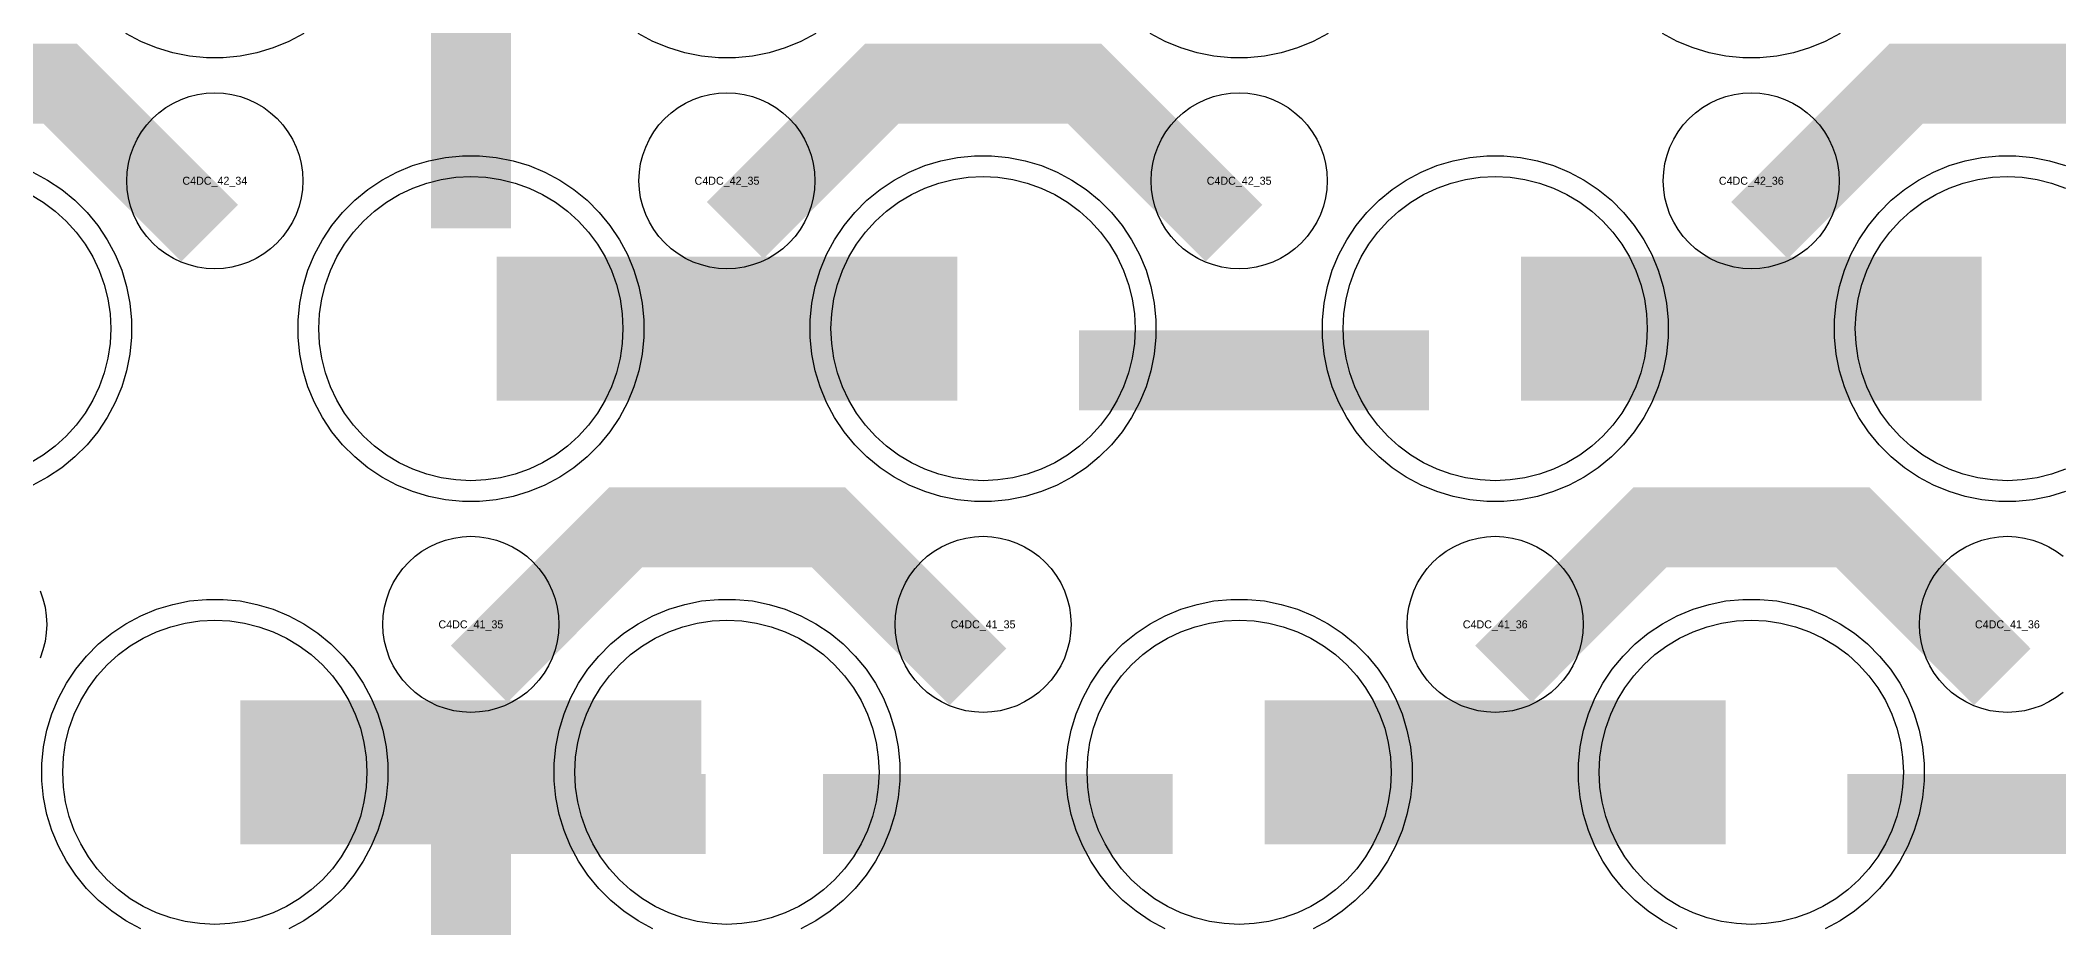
# Model space of a CAD drawing. Extents: x -11880 to 11880, y -14992 to 14992.
# Drawn here: x -934 to -304, y -9207 to -8930 of the extents above; entities that cross this region are included whole.
import ezdxf
from ezdxf.enums import TextEntityAlignment as Align

# ---------------------------------------------------------------- set-up
doc = ezdxf.new("R2010")
doc.units = 0
doc.header["$MEASUREMENT"] = 0
for name, color, linetype in [('GDS_775_DT_237', 138, 'CONTINUOUS'), ('RDL1_FS', 34, 'CONTINUOUS'), ('RDL_BS', 160, 'CONTINUOUS')]:
    doc.layers.add(name, color=color, linetype=linetype)

msp = doc.modelspace()

# ---------------------------------------------------------------- linework, layer by layer
at = {"layer": 'RDL1_FS'}
msp.add_lwpolyline([(-937.605, -8977.975), (-933.605, -8980.373), (-929.86, -8983.151), (-926.406, -8986.281), (-923.276, -8989.735), (-920.498, -8993.48), (-918.1, -8997.48), (-916.108, -9001.694), (-914.536, -9006.084), (-913.404, -9010.607), (-912.72, -9015.218), (-912.491, -9019.875), (-912.72, -9024.532), (-913.404, -9029.143), (-914.536, -9033.666), (-916.108, -9038.056), (-918.1, -9042.27), (-920.498, -9046.27), (-923.276, -9050.015), (-926.406, -9053.469), (-929.86, -9056.599), (-933.605, -9059.377), (-937.605, -9061.775)], dxfattribs=at)
at = {"layer": 'RDL1_FS', "color": 241, "true_color": 0xf7abae}
for points in [[(-800, -9067.384), (-804.657, -9067.155), (-809.268, -9066.471), (-813.791, -9065.339), (-818.181, -9063.767), (-822.395, -9061.775), (-826.395, -9059.377), (-830.14, -9056.599), (-833.594, -9053.469), (-836.724, -9050.015), (-839.502, -9046.27), (-841.9, -9042.27), (-843.892, -9038.056), (-845.464, -9033.666), (-846.596, -9029.143), (-847.28, -9024.532), (-847.509, -9019.875), (-847.28, -9015.218), (-846.596, -9010.607), (-845.464, -9006.084), (-843.892, -9001.694), (-841.9, -8997.48), (-839.502, -8993.48), (-836.724, -8989.735), (-833.594, -8986.281), (-830.14, -8983.151), (-826.395, -8980.373), (-822.395, -8977.975), (-818.181, -8975.983), (-813.791, -8974.411), (-809.268, -8973.279), (-804.657, -8972.595), (-800, -8972.366), (-795.343, -8972.595), (-790.732, -8973.279), (-786.209, -8974.411), (-781.819, -8975.983), (-777.605, -8977.975), (-773.605, -8980.373), (-769.86, -8983.151), (-766.406, -8986.281), (-763.276, -8989.735), (-760.498, -8993.48), (-758.1, -8997.48), (-756.108, -9001.694), (-754.536, -9006.084), (-753.404, -9010.607), (-752.72, -9015.218), (-752.491, -9019.875), (-752.72, -9024.532), (-753.404, -9029.143), (-754.536, -9033.666), (-756.108, -9038.056), (-758.1, -9042.27), (-760.498, -9046.27), (-763.276, -9050.015), (-766.406, -9053.469), (-769.86, -9056.599), (-773.605, -9059.377), (-777.605, -9061.775), (-781.819, -9063.767), (-786.209, -9065.339), (-790.732, -9066.471), (-795.343, -9067.155)], [(-640, -9067.384), (-644.657, -9067.155), (-649.268, -9066.471), (-653.791, -9065.339), (-658.181, -9063.767), (-662.395, -9061.775), (-666.395, -9059.377), (-670.14, -9056.599), (-673.594, -9053.469), (-676.724, -9050.015), (-679.502, -9046.27), (-681.9, -9042.27), (-683.892, -9038.056), (-685.464, -9033.666), (-686.596, -9029.143), (-687.28, -9024.532), (-687.509, -9019.875), (-687.28, -9015.218), (-686.596, -9010.607), (-685.464, -9006.084), (-683.892, -9001.694), (-681.9, -8997.48), (-679.502, -8993.48), (-676.724, -8989.735), (-673.594, -8986.281), (-670.14, -8983.151), (-666.395, -8980.373), (-662.395, -8977.975), (-658.181, -8975.983), (-653.791, -8974.411), (-649.268, -8973.279), (-644.657, -8972.595), (-640, -8972.366), (-635.343, -8972.595), (-630.732, -8973.279), (-626.209, -8974.411), (-621.819, -8975.983), (-617.605, -8977.975), (-613.605, -8980.373), (-609.86, -8983.151), (-606.406, -8986.281), (-603.276, -8989.735), (-600.498, -8993.48), (-598.1, -8997.48), (-596.108, -9001.694), (-594.536, -9006.084), (-593.404, -9010.607), (-592.72, -9015.218), (-592.491, -9019.875), (-592.72, -9024.532), (-593.404, -9029.143), (-594.536, -9033.666), (-596.108, -9038.056), (-598.1, -9042.27), (-600.498, -9046.27), (-603.276, -9050.015), (-606.406, -9053.469), (-609.86, -9056.599), (-613.605, -9059.377), (-617.605, -9061.775), (-621.819, -9063.767), (-626.209, -9065.339), (-630.732, -9066.471), (-635.343, -9067.155)], [(-480, -9067.384), (-484.657, -9067.155), (-489.268, -9066.471), (-493.791, -9065.339), (-498.181, -9063.767), (-502.395, -9061.775), (-506.395, -9059.377), (-510.14, -9056.599), (-513.594, -9053.469), (-516.724, -9050.015), (-519.502, -9046.27), (-521.9, -9042.27), (-523.892, -9038.056), (-525.464, -9033.666), (-526.596, -9029.143), (-527.28, -9024.532), (-527.509, -9019.875), (-527.28, -9015.218), (-526.596, -9010.607), (-525.464, -9006.084), (-523.892, -9001.694), (-521.9, -8997.48), (-519.502, -8993.48), (-516.724, -8989.735), (-513.594, -8986.281), (-510.14, -8983.151), (-506.395, -8980.373), (-502.395, -8977.975), (-498.181, -8975.983), (-493.791, -8974.411), (-489.268, -8973.279), (-484.657, -8972.595), (-480, -8972.366), (-475.343, -8972.595), (-470.732, -8973.279), (-466.209, -8974.411), (-461.819, -8975.983), (-457.605, -8977.975), (-453.605, -8980.373), (-449.86, -8983.151), (-446.406, -8986.281), (-443.276, -8989.735), (-440.498, -8993.48), (-438.1, -8997.48), (-436.108, -9001.694), (-434.536, -9006.084), (-433.404, -9010.607), (-432.72, -9015.218), (-432.491, -9019.875), (-432.72, -9024.532), (-433.404, -9029.143), (-434.536, -9033.666), (-436.108, -9038.056), (-438.1, -9042.27), (-440.498, -9046.27), (-443.276, -9050.015), (-446.406, -9053.469), (-449.86, -9056.599), (-453.605, -9059.377), (-457.605, -9061.775), (-461.819, -9063.767), (-466.209, -9065.339), (-470.732, -9066.471), (-475.343, -9067.155)], [(-880, -9205.944), (-884.657, -9205.715), (-889.268, -9205.031), (-893.791, -9203.899), (-898.181, -9202.327), (-902.395, -9200.335), (-906.395, -9197.937), (-910.14, -9195.159), (-913.594, -9192.029), (-916.724, -9188.575), (-919.502, -9184.83), (-921.9, -9180.83), (-923.892, -9176.616), (-925.464, -9172.226), (-926.596, -9167.703), (-927.28, -9163.092), (-927.509, -9158.435), (-927.28, -9153.778), (-926.596, -9149.167), (-925.464, -9144.644), (-923.892, -9140.254), (-921.9, -9136.04), (-919.502, -9132.04), (-916.724, -9128.295), (-913.594, -9124.841), (-910.14, -9121.711), (-906.395, -9118.933), (-902.395, -9116.535), (-898.181, -9114.543), (-893.791, -9112.971), (-889.268, -9111.839), (-884.657, -9111.155), (-880, -9110.926), (-875.343, -9111.155), (-870.732, -9111.839), (-866.209, -9112.971), (-861.819, -9114.543), (-857.605, -9116.535), (-853.605, -9118.933), (-849.86, -9121.711), (-846.406, -9124.841), (-843.276, -9128.295), (-840.498, -9132.04), (-838.1, -9136.04), (-836.108, -9140.254), (-834.536, -9144.644), (-833.404, -9149.167), (-832.72, -9153.778), (-832.491, -9158.435), (-832.72, -9163.092), (-833.404, -9167.703), (-834.536, -9172.226), (-836.108, -9176.616), (-838.1, -9180.83), (-840.498, -9184.83), (-843.276, -9188.575), (-846.406, -9192.029), (-849.86, -9195.159), (-853.605, -9197.937), (-857.605, -9200.335), (-861.819, -9202.327), (-866.209, -9203.899), (-870.732, -9205.031), (-875.343, -9205.715)], [(-720, -9205.944), (-724.657, -9205.715), (-729.268, -9205.031), (-733.791, -9203.899), (-738.181, -9202.327), (-742.395, -9200.335), (-746.395, -9197.937), (-750.14, -9195.159), (-753.594, -9192.029), (-756.724, -9188.575), (-759.502, -9184.83), (-761.9, -9180.83), (-763.892, -9176.616), (-765.464, -9172.226), (-766.596, -9167.703), (-767.28, -9163.092), (-767.509, -9158.435), (-767.28, -9153.778), (-766.596, -9149.167), (-765.464, -9144.644), (-763.892, -9140.254), (-761.9, -9136.04), (-759.502, -9132.04), (-756.724, -9128.295), (-753.594, -9124.841), (-750.14, -9121.711), (-746.395, -9118.933), (-742.395, -9116.535), (-738.181, -9114.543), (-733.791, -9112.971), (-729.268, -9111.839), (-724.657, -9111.155), (-720, -9110.926), (-715.343, -9111.155), (-710.732, -9111.839), (-706.209, -9112.971), (-701.819, -9114.543), (-697.605, -9116.535), (-693.605, -9118.933), (-689.86, -9121.711), (-686.406, -9124.841), (-683.276, -9128.295), (-680.498, -9132.04), (-678.1, -9136.04), (-676.108, -9140.254), (-674.536, -9144.644), (-673.404, -9149.167), (-672.72, -9153.778), (-672.491, -9158.435), (-672.72, -9163.092), (-673.404, -9167.703), (-674.536, -9172.226), (-676.108, -9176.616), (-678.1, -9180.83), (-680.498, -9184.83), (-683.276, -9188.575), (-686.406, -9192.029), (-689.86, -9195.159), (-693.605, -9197.937), (-697.605, -9200.335), (-701.819, -9202.327), (-706.209, -9203.899), (-710.732, -9205.031), (-715.343, -9205.715)], [(-560, -9205.944), (-564.657, -9205.715), (-569.268, -9205.031), (-573.791, -9203.899), (-578.181, -9202.327), (-582.395, -9200.335), (-586.395, -9197.937), (-590.14, -9195.159), (-593.594, -9192.029), (-596.724, -9188.575), (-599.502, -9184.83), (-601.9, -9180.83), (-603.892, -9176.616), (-605.464, -9172.226), (-606.596, -9167.703), (-607.28, -9163.092), (-607.509, -9158.435), (-607.28, -9153.778), (-606.596, -9149.167), (-605.464, -9144.644), (-603.892, -9140.254), (-601.9, -9136.04), (-599.502, -9132.04), (-596.724, -9128.295), (-593.594, -9124.841), (-590.14, -9121.711), (-586.395, -9118.933), (-582.395, -9116.535), (-578.181, -9114.543), (-573.791, -9112.971), (-569.268, -9111.839), (-564.657, -9111.155), (-560, -9110.926), (-555.343, -9111.155), (-550.732, -9111.839), (-546.209, -9112.971), (-541.819, -9114.543), (-537.605, -9116.535), (-533.605, -9118.933), (-529.86, -9121.711), (-526.406, -9124.841), (-523.276, -9128.295), (-520.498, -9132.04), (-518.1, -9136.04), (-516.108, -9140.254), (-514.536, -9144.644), (-513.404, -9149.167), (-512.72, -9153.778), (-512.491, -9158.435), (-512.72, -9163.092), (-513.404, -9167.703), (-514.536, -9172.226), (-516.108, -9176.616), (-518.1, -9180.83), (-520.498, -9184.83), (-523.276, -9188.575), (-526.406, -9192.029), (-529.86, -9195.159), (-533.605, -9197.937), (-537.605, -9200.335), (-541.819, -9202.327), (-546.209, -9203.899), (-550.732, -9205.031), (-555.343, -9205.715)], [(-400, -9205.944), (-404.657, -9205.715), (-409.268, -9205.031), (-413.791, -9203.899), (-418.181, -9202.327), (-422.395, -9200.335), (-426.395, -9197.937), (-430.14, -9195.159), (-433.594, -9192.029), (-436.724, -9188.575), (-439.502, -9184.83), (-441.9, -9180.83), (-443.892, -9176.616), (-445.464, -9172.226), (-446.596, -9167.703), (-447.28, -9163.092), (-447.509, -9158.435), (-447.28, -9153.778), (-446.596, -9149.167), (-445.464, -9144.644), (-443.892, -9140.254), (-441.9, -9136.04), (-439.502, -9132.04), (-436.724, -9128.295), (-433.594, -9124.841), (-430.14, -9121.711), (-426.395, -9118.933), (-422.395, -9116.535), (-418.181, -9114.543), (-413.791, -9112.971), (-409.268, -9111.839), (-404.657, -9111.155), (-400, -9110.926), (-395.343, -9111.155), (-390.732, -9111.839), (-386.209, -9112.971), (-381.819, -9114.543), (-377.605, -9116.535), (-373.605, -9118.933), (-369.86, -9121.711), (-366.406, -9124.841), (-363.276, -9128.295), (-360.498, -9132.04), (-358.1, -9136.04), (-356.108, -9140.254), (-354.536, -9144.644), (-353.404, -9149.167), (-352.72, -9153.778), (-352.491, -9158.435), (-352.72, -9163.092), (-353.404, -9167.703), (-354.536, -9172.226), (-356.108, -9176.616), (-358.1, -9180.83), (-360.498, -9184.83), (-363.276, -9188.575), (-366.406, -9192.029), (-369.86, -9195.159), (-373.605, -9197.937), (-377.605, -9200.335), (-381.819, -9202.327), (-386.209, -9203.899), (-390.732, -9205.031), (-395.343, -9205.715)]]:
    msp.add_lwpolyline(points, close=True, dxfattribs=at)
msp.add_lwpolyline([(-301.819, -9063.767), (-306.209, -9065.339), (-310.732, -9066.471), (-315.343, -9067.155), (-320, -9067.384), (-324.657, -9067.155), (-329.268, -9066.471), (-333.791, -9065.339), (-338.181, -9063.767), (-342.395, -9061.775), (-346.395, -9059.377), (-350.14, -9056.599), (-353.594, -9053.469), (-356.724, -9050.015), (-359.502, -9046.27), (-361.9, -9042.27), (-363.892, -9038.056), (-365.464, -9033.666), (-366.596, -9029.143), (-367.28, -9024.532), (-367.509, -9019.875), (-367.28, -9015.218), (-366.596, -9010.607), (-365.464, -9006.084), (-363.892, -9001.694), (-361.9, -8997.48), (-359.502, -8993.48), (-356.724, -8989.735), (-353.594, -8986.281), (-350.14, -8983.151), (-346.395, -8980.373), (-342.395, -8977.975), (-338.181, -8975.983), (-333.791, -8974.411), (-329.268, -8973.279), (-324.657, -8972.595), (-320, -8972.366), (-315.343, -8972.595), (-310.732, -8973.279), (-306.209, -8974.411), (-301.819, -8975.983)], dxfattribs=at)
for points in [[(-791.998, -9019.875, 45, 45, 0), (-719.998, -9019.875, 45, 45, 0)], [(-719.998, -9019.875, 45, 45, 0), (-647.998, -9019.875, 45, 45, 0)], [(-471.998, -9019.875, 45, 45, 0), (-399.998, -9019.875, 45, 45, 0)], [(-399.998, -9019.875, 45, 45, 0), (-327.998, -9019.875, 45, 45, 0)], [(-871.998, -9158.435, 45, 45, 0), (-799.998, -9158.435, 45, 45, 0)], [(-799.998, -9158.435, 45, 45, 0), (-727.998, -9158.435, 45, 45, 0)], [(-551.998, -9158.435, 45, 45, 0), (-479.998, -9158.435, 45, 45, 0)], [(-479.998, -9158.435, 45, 45, 0), (-407.998, -9158.435, 45, 45, 0)]]:
    msp.add_lwpolyline(points, format="xyseb", dxfattribs=at)
at = {"layer": 'RDL_BS', "color": 241, "true_color": 0xf7abae}
for points in [[(-800, -8988.59, 25, 25, 0), (-800, -8881.813, 25, 25, 0)], [(-609.984, -9032.888, 25, 25, 0), (-500.719, -9032.888, 25, 25, 0)], [(-800, -9265.715, 25, 25, 0), (-800, -9158.938, 25, 25, 0)], [(-812.5, -9171.438, 25, 25, 0), (-726.667, -9171.438, 25, 25, 0)], [(-772.944, -9171.438, 25, 25, 0), (-731.74, -9171.438, 25, 25, 0)], [(-689.984, -9171.448, 25, 25, 0), (-580.719, -9171.448, 25, 25, 0)], [(-369.984, -9171.448, 25, 25, 0), (-260.719, -9171.448, 25, 25, 0)], [(-800, -9189.407, 25, 25, 0), (-800, -9235.027, 25, 25, 0)]]:
    msp.add_lwpolyline(points, format="xyseb", dxfattribs=at)
at = {"layer": 'RDL_BS'}
for points in [[(-800, -8912.282, 25, 25, 0), (-800, -8957.902, 25, 25, 0)], [(-881.599, -8990.088, 25, 25, 0), (-928.313, -8943.374, 25, 25, 0), (-958.071, -8943.374, 25, 25, 0)], [(-717.438, -8989.189, 25, 25, 0), (-671.623, -8943.374, 25, 25, 0), (-638.07, -8943.374, 25, 25, 0)], [(-561.599, -8990.088, 25, 25, 0), (-608.313, -8943.374, 25, 25, 0), (-638.071, -8943.374, 25, 25, 0)], [(-397.438, -8989.189, 25, 25, 0), (-351.623, -8943.374, 25, 25, 0), (-318.07, -8943.374, 25, 25, 0)], [(-241.599, -8990.088, 25, 25, 0), (-288.313, -8943.374, 25, 25, 0), (-318.071, -8943.374, 25, 25, 0)], [(-797.438, -9127.749, 25, 25, 0), (-751.623, -9081.934, 25, 25, 0), (-718.07, -9081.934, 25, 25, 0)], [(-641.599, -9128.648, 25, 25, 0), (-688.313, -9081.934, 25, 25, 0), (-718.071, -9081.934, 25, 25, 0)], [(-477.438, -9127.749, 25, 25, 0), (-431.623, -9081.934, 25, 25, 0), (-398.07, -9081.934, 25, 25, 0)], [(-321.599, -9128.648, 25, 25, 0), (-368.313, -9081.934, 25, 25, 0), (-398.071, -9081.934, 25, 25, 0)]]:
    msp.add_lwpolyline(points, format="xyseb", dxfattribs=at)
at = {"layer": 'RDL_BS', "color": 241, "true_color": 0xf7abae}
for points in [[(-852.223, -8927.693), (-856.885, -8930.185), (-861.795, -8932.216), (-866.835, -8933.747), (-872.062, -8934.793), (-877.356, -8935.31), (-882.644, -8935.31), (-887.938, -8934.793), (-893.165, -8933.747), (-898.205, -8932.216), (-903.115, -8930.185), (-907.777, -8927.693)], [(-692.223, -8927.693), (-696.885, -8930.185), (-701.795, -8932.216), (-706.835, -8933.747), (-712.062, -8934.793), (-717.356, -8935.31), (-722.644, -8935.31), (-727.938, -8934.793), (-733.165, -8933.747), (-738.205, -8932.216), (-743.115, -8930.185), (-747.777, -8927.693)], [(-301.795, -9070.781), (-306.835, -9072.312), (-312.062, -9073.358), (-317.356, -9073.875), (-322.644, -9073.875), (-327.938, -9073.358), (-333.165, -9072.312), (-338.205, -9070.781), (-343.115, -9068.75), (-347.777, -9066.258), (-352.191, -9063.311), (-356.292, -9059.949), (-360.074, -9056.167), (-363.436, -9052.066), (-366.383, -9047.652), (-368.875, -9042.99), (-370.906, -9038.08), (-372.437, -9033.04), (-373.483, -9027.813), (-374, -9022.519), (-374, -9017.231), (-373.483, -9011.937), (-372.437, -9006.71), (-370.906, -9001.67), (-368.875, -8996.76), (-366.383, -8992.098), (-363.436, -8987.684), (-360.074, -8983.583), (-356.292, -8979.801), (-352.191, -8976.439), (-347.777, -8973.492), (-343.115, -8971), (-338.205, -8968.969), (-333.165, -8967.438), (-327.938, -8966.392), (-322.644, -8965.875), (-317.356, -8965.875), (-312.062, -8966.392), (-306.835, -8967.438), (-301.795, -8968.969)], [(-903.115, -9207.31), (-907.777, -9204.818), (-912.191, -9201.871), (-916.292, -9198.509), (-920.074, -9194.727), (-923.436, -9190.626), (-926.383, -9186.212), (-928.875, -9181.55), (-930.906, -9176.64), (-932.437, -9171.6), (-933.483, -9166.373), (-934, -9161.079), (-934, -9155.791), (-933.483, -9150.497), (-932.437, -9145.27), (-930.906, -9140.23), (-928.875, -9135.32), (-926.383, -9130.658), (-923.436, -9126.244), (-920.074, -9122.143), (-916.292, -9118.361), (-912.191, -9114.999), (-907.777, -9112.052), (-903.115, -9109.56), (-898.205, -9107.529), (-893.165, -9105.998), (-887.938, -9104.952), (-882.644, -9104.435), (-877.356, -9104.435), (-872.062, -9104.952), (-866.835, -9105.998), (-861.795, -9107.529), (-856.885, -9109.56), (-852.223, -9112.052), (-847.809, -9114.999), (-843.708, -9118.361), (-839.926, -9122.143), (-836.564, -9126.244), (-833.617, -9130.658), (-831.125, -9135.32), (-829.094, -9140.23), (-827.563, -9145.27), (-826.517, -9150.497), (-826, -9155.791), (-826, -9161.079), (-826.517, -9166.373), (-827.563, -9171.6), (-829.094, -9176.64), (-831.125, -9181.55), (-833.617, -9186.212), (-836.564, -9190.626), (-839.926, -9194.727), (-843.708, -9198.509), (-847.809, -9201.871), (-852.223, -9204.818), (-856.885, -9207.31)], [(-743.115, -9207.31), (-747.777, -9204.818), (-752.191, -9201.871), (-756.292, -9198.509), (-760.074, -9194.727), (-763.436, -9190.626), (-766.383, -9186.212), (-768.875, -9181.55), (-770.906, -9176.64), (-772.437, -9171.6), (-773.483, -9166.373), (-774, -9161.079), (-774, -9155.791), (-773.483, -9150.497), (-772.437, -9145.27), (-770.906, -9140.23), (-768.875, -9135.32), (-766.383, -9130.658), (-763.436, -9126.244), (-760.074, -9122.143), (-756.292, -9118.361), (-752.191, -9114.999), (-747.777, -9112.052), (-743.115, -9109.56), (-738.205, -9107.529), (-733.165, -9105.998), (-727.938, -9104.952), (-722.644, -9104.435), (-717.356, -9104.435), (-712.062, -9104.952), (-706.835, -9105.998), (-701.795, -9107.529), (-696.885, -9109.56), (-692.223, -9112.052), (-687.809, -9114.999), (-683.708, -9118.361), (-679.926, -9122.143), (-676.564, -9126.244), (-673.617, -9130.658), (-671.125, -9135.32), (-669.094, -9140.23), (-667.563, -9145.27), (-666.517, -9150.497), (-666, -9155.791), (-666, -9161.079), (-666.517, -9166.373), (-667.563, -9171.6), (-669.094, -9176.64), (-671.125, -9181.55), (-673.617, -9186.212), (-676.564, -9190.626), (-679.926, -9194.727), (-683.708, -9198.509), (-687.809, -9201.871), (-692.223, -9204.818), (-696.885, -9207.31)], [(-583.115, -9207.31), (-587.777, -9204.818), (-592.191, -9201.871), (-596.292, -9198.509), (-600.074, -9194.727), (-603.436, -9190.626), (-606.383, -9186.212), (-608.875, -9181.55), (-610.906, -9176.64), (-612.437, -9171.6), (-613.483, -9166.373), (-614, -9161.079), (-614, -9155.791), (-613.483, -9150.497), (-612.437, -9145.27), (-610.906, -9140.23), (-608.875, -9135.32), (-606.383, -9130.658), (-603.436, -9126.244), (-600.074, -9122.143), (-596.292, -9118.361), (-592.191, -9114.999), (-587.777, -9112.052), (-583.115, -9109.56), (-578.205, -9107.529), (-573.165, -9105.998), (-567.938, -9104.952), (-562.644, -9104.435), (-557.356, -9104.435), (-552.062, -9104.952), (-546.835, -9105.998), (-541.795, -9107.529), (-536.885, -9109.56), (-532.223, -9112.052), (-527.809, -9114.999), (-523.708, -9118.361), (-519.926, -9122.143), (-516.564, -9126.244), (-513.617, -9130.658), (-511.125, -9135.32), (-509.094, -9140.23), (-507.563, -9145.27), (-506.517, -9150.497), (-506, -9155.791), (-506, -9161.079), (-506.517, -9166.373), (-507.563, -9171.6), (-509.094, -9176.64), (-511.125, -9181.55), (-513.617, -9186.212), (-516.564, -9190.626), (-519.926, -9194.727), (-523.708, -9198.509), (-527.809, -9201.871), (-532.223, -9204.818), (-536.885, -9207.31)], [(-423.115, -9207.31), (-427.777, -9204.818), (-432.191, -9201.871), (-436.292, -9198.509), (-440.074, -9194.727), (-443.436, -9190.626), (-446.383, -9186.212), (-448.875, -9181.55), (-450.906, -9176.64), (-452.437, -9171.6), (-453.483, -9166.373), (-454, -9161.079), (-454, -9155.791), (-453.483, -9150.497), (-452.437, -9145.27), (-450.906, -9140.23), (-448.875, -9135.32), (-446.383, -9130.658), (-443.436, -9126.244), (-440.074, -9122.143), (-436.292, -9118.361), (-432.191, -9114.999), (-427.777, -9112.052), (-423.115, -9109.56), (-418.205, -9107.529), (-413.165, -9105.998), (-407.938, -9104.952), (-402.644, -9104.435), (-397.356, -9104.435), (-392.062, -9104.952), (-386.835, -9105.998), (-381.795, -9107.529), (-376.885, -9109.56), (-372.223, -9112.052), (-367.809, -9114.999), (-363.708, -9118.361), (-359.926, -9122.143), (-356.564, -9126.244), (-353.617, -9130.658), (-351.125, -9135.32), (-349.094, -9140.23), (-347.563, -9145.27), (-346.517, -9150.497), (-346, -9155.791), (-346, -9161.079), (-346.517, -9166.373), (-347.563, -9171.6), (-349.094, -9176.64), (-351.125, -9181.55), (-353.617, -9186.212), (-356.564, -9190.626), (-359.926, -9194.727), (-363.708, -9198.509), (-367.809, -9201.871), (-372.223, -9204.818), (-376.885, -9207.31)]]:
    msp.add_lwpolyline(points, dxfattribs=at)
at = {"layer": 'RDL_BS'}
for points in [[(-532.223, -8927.693), (-536.885, -8930.185), (-541.795, -8932.216), (-546.835, -8933.747), (-552.062, -8934.793), (-557.356, -8935.31), (-562.644, -8935.31), (-567.938, -8934.793), (-573.165, -8933.747), (-578.205, -8932.216), (-583.115, -8930.185), (-587.777, -8927.693)], [(-372.223, -8927.693), (-376.885, -8930.185), (-381.795, -8932.216), (-386.835, -8933.747), (-392.062, -8934.793), (-397.356, -8935.31), (-402.644, -8935.31), (-407.938, -8934.793), (-413.165, -8933.747), (-418.205, -8932.216), (-423.115, -8930.185), (-427.777, -8927.693)], [(-936.885, -8971), (-932.223, -8973.492), (-927.809, -8976.439), (-923.708, -8979.801), (-919.926, -8983.583), (-916.564, -8987.684), (-913.617, -8992.098), (-911.125, -8996.76), (-909.094, -9001.67), (-907.563, -9006.71), (-906.517, -9011.937), (-906, -9017.231), (-906, -9022.519), (-906.517, -9027.813), (-907.563, -9033.04), (-909.094, -9038.08), (-911.125, -9042.99), (-913.617, -9047.652), (-916.564, -9052.066), (-919.926, -9056.167), (-923.708, -9059.949), (-927.809, -9063.311), (-932.223, -9066.258), (-936.885, -9068.75)], [(-302.557, -9133.501), (-304.72, -9135.104), (-307.044, -9136.497), (-309.481, -9137.649), (-312.016, -9138.556), (-314.635, -9139.213), (-317.307, -9139.609), (-320, -9139.741), (-322.693, -9139.609), (-325.365, -9139.213), (-327.984, -9138.556), (-330.519, -9137.649), (-332.956, -9136.497), (-335.28, -9135.104), (-337.443, -9133.501), (-339.442, -9131.689), (-341.254, -9129.69), (-342.857, -9127.527), (-344.25, -9125.203), (-345.402, -9122.766), (-346.309, -9120.231), (-346.966, -9117.612), (-347.362, -9114.94), (-347.494, -9112.247), (-347.362, -9109.554), (-346.966, -9106.882), (-346.309, -9104.263), (-345.402, -9101.728), (-344.25, -9099.291), (-342.857, -9096.967), (-341.254, -9094.804), (-339.442, -9092.805), (-337.443, -9090.993), (-335.28, -9089.39), (-332.956, -9087.997), (-330.519, -9086.845), (-327.984, -9085.938), (-325.365, -9085.281), (-322.693, -9084.885), (-320, -9084.753), (-317.307, -9084.885), (-314.635, -9085.281), (-312.016, -9085.938), (-309.481, -9086.845), (-307.044, -9087.997), (-304.72, -9089.39), (-302.557, -9090.993)], [(-934.598, -9101.728), (-933.691, -9104.263), (-933.034, -9106.882), (-932.638, -9109.554), (-932.506, -9112.247), (-932.638, -9114.94), (-933.034, -9117.612), (-933.691, -9120.231), (-934.598, -9122.766)]]:
    msp.add_lwpolyline(points, dxfattribs=at)
for points in [[(-880, -9001.181), (-882.693, -9001.049), (-885.365, -9000.653), (-887.984, -8999.996), (-890.519, -8999.089), (-892.956, -8997.937), (-895.28, -8996.544), (-897.443, -8994.941), (-899.442, -8993.129), (-901.254, -8991.13), (-902.857, -8988.967), (-904.25, -8986.643), (-905.402, -8984.206), (-906.309, -8981.671), (-906.966, -8979.052), (-907.362, -8976.38), (-907.494, -8973.687), (-907.362, -8970.994), (-906.966, -8968.322), (-906.309, -8965.703), (-905.402, -8963.168), (-904.25, -8960.731), (-902.857, -8958.407), (-901.254, -8956.244), (-899.442, -8954.245), (-897.443, -8952.433), (-895.28, -8950.83), (-892.956, -8949.437), (-890.519, -8948.285), (-887.984, -8947.378), (-885.365, -8946.721), (-882.693, -8946.325), (-880, -8946.193), (-877.307, -8946.325), (-874.635, -8946.721), (-872.016, -8947.378), (-869.481, -8948.285), (-867.044, -8949.437), (-864.72, -8950.83), (-862.557, -8952.433), (-860.558, -8954.245), (-858.746, -8956.244), (-857.143, -8958.407), (-855.75, -8960.731), (-854.598, -8963.168), (-853.691, -8965.703), (-853.034, -8968.322), (-852.638, -8970.994), (-852.506, -8973.687), (-852.638, -8976.38), (-853.034, -8979.052), (-853.691, -8981.671), (-854.598, -8984.206), (-855.75, -8986.643), (-857.143, -8988.967), (-858.746, -8991.13), (-860.558, -8993.129), (-862.557, -8994.941), (-864.72, -8996.544), (-867.044, -8997.937), (-869.481, -8999.089), (-872.016, -8999.996), (-874.635, -9000.653), (-877.307, -9001.049)], [(-720, -9001.181), (-722.693, -9001.049), (-725.365, -9000.653), (-727.984, -8999.996), (-730.519, -8999.089), (-732.956, -8997.937), (-735.28, -8996.544), (-737.443, -8994.941), (-739.442, -8993.129), (-741.254, -8991.13), (-742.857, -8988.967), (-744.25, -8986.643), (-745.402, -8984.206), (-746.309, -8981.671), (-746.966, -8979.052), (-747.362, -8976.38), (-747.494, -8973.687), (-747.362, -8970.994), (-746.966, -8968.322), (-746.309, -8965.703), (-745.402, -8963.168), (-744.25, -8960.731), (-742.857, -8958.407), (-741.254, -8956.244), (-739.442, -8954.245), (-737.443, -8952.433), (-735.28, -8950.83), (-732.956, -8949.437), (-730.519, -8948.285), (-727.984, -8947.378), (-725.365, -8946.721), (-722.693, -8946.325), (-720, -8946.193), (-717.307, -8946.325), (-714.635, -8946.721), (-712.016, -8947.378), (-709.481, -8948.285), (-707.044, -8949.437), (-704.72, -8950.83), (-702.557, -8952.433), (-700.558, -8954.245), (-698.746, -8956.244), (-697.143, -8958.407), (-695.75, -8960.731), (-694.598, -8963.168), (-693.691, -8965.703), (-693.034, -8968.322), (-692.638, -8970.994), (-692.506, -8973.687), (-692.638, -8976.38), (-693.034, -8979.052), (-693.691, -8981.671), (-694.598, -8984.206), (-695.75, -8986.643), (-697.143, -8988.967), (-698.746, -8991.13), (-700.558, -8993.129), (-702.557, -8994.941), (-704.72, -8996.544), (-707.044, -8997.937), (-709.481, -8999.089), (-712.016, -8999.996), (-714.635, -9000.653), (-717.307, -9001.049)], [(-560, -9001.181), (-562.693, -9001.049), (-565.365, -9000.653), (-567.984, -8999.996), (-570.519, -8999.089), (-572.956, -8997.937), (-575.28, -8996.544), (-577.443, -8994.941), (-579.442, -8993.129), (-581.254, -8991.13), (-582.857, -8988.967), (-584.25, -8986.643), (-585.402, -8984.206), (-586.309, -8981.671), (-586.966, -8979.052), (-587.362, -8976.38), (-587.494, -8973.687), (-587.362, -8970.994), (-586.966, -8968.322), (-586.309, -8965.703), (-585.402, -8963.168), (-584.25, -8960.731), (-582.857, -8958.407), (-581.254, -8956.244), (-579.442, -8954.245), (-577.443, -8952.433), (-575.28, -8950.83), (-572.956, -8949.437), (-570.519, -8948.285), (-567.984, -8947.378), (-565.365, -8946.721), (-562.693, -8946.325), (-560, -8946.193), (-557.307, -8946.325), (-554.635, -8946.721), (-552.016, -8947.378), (-549.481, -8948.285), (-547.044, -8949.437), (-544.72, -8950.83), (-542.557, -8952.433), (-540.558, -8954.245), (-538.746, -8956.244), (-537.143, -8958.407), (-535.75, -8960.731), (-534.598, -8963.168), (-533.691, -8965.703), (-533.034, -8968.322), (-532.638, -8970.994), (-532.506, -8973.687), (-532.638, -8976.38), (-533.034, -8979.052), (-533.691, -8981.671), (-534.598, -8984.206), (-535.75, -8986.643), (-537.143, -8988.967), (-538.746, -8991.13), (-540.558, -8993.129), (-542.557, -8994.941), (-544.72, -8996.544), (-547.044, -8997.937), (-549.481, -8999.089), (-552.016, -8999.996), (-554.635, -9000.653), (-557.307, -9001.049)], [(-400, -9001.181), (-402.693, -9001.049), (-405.365, -9000.653), (-407.984, -8999.996), (-410.519, -8999.089), (-412.956, -8997.937), (-415.28, -8996.544), (-417.443, -8994.941), (-419.442, -8993.129), (-421.254, -8991.13), (-422.857, -8988.967), (-424.25, -8986.643), (-425.402, -8984.206), (-426.309, -8981.671), (-426.966, -8979.052), (-427.362, -8976.38), (-427.494, -8973.687), (-427.362, -8970.994), (-426.966, -8968.322), (-426.309, -8965.703), (-425.402, -8963.168), (-424.25, -8960.731), (-422.857, -8958.407), (-421.254, -8956.244), (-419.442, -8954.245), (-417.443, -8952.433), (-415.28, -8950.83), (-412.956, -8949.437), (-410.519, -8948.285), (-407.984, -8947.378), (-405.365, -8946.721), (-402.693, -8946.325), (-400, -8946.193), (-397.307, -8946.325), (-394.635, -8946.721), (-392.016, -8947.378), (-389.481, -8948.285), (-387.044, -8949.437), (-384.72, -8950.83), (-382.557, -8952.433), (-380.558, -8954.245), (-378.746, -8956.244), (-377.143, -8958.407), (-375.75, -8960.731), (-374.598, -8963.168), (-373.691, -8965.703), (-373.034, -8968.322), (-372.638, -8970.994), (-372.506, -8973.687), (-372.638, -8976.38), (-373.034, -8979.052), (-373.691, -8981.671), (-374.598, -8984.206), (-375.75, -8986.643), (-377.143, -8988.967), (-378.746, -8991.13), (-380.558, -8993.129), (-382.557, -8994.941), (-384.72, -8996.544), (-387.044, -8997.937), (-389.481, -8999.089), (-392.016, -8999.996), (-394.635, -9000.653), (-397.307, -9001.049)], [(-800, -9139.741), (-802.693, -9139.609), (-805.365, -9139.213), (-807.984, -9138.556), (-810.519, -9137.649), (-812.956, -9136.497), (-815.28, -9135.104), (-817.443, -9133.501), (-819.442, -9131.689), (-821.254, -9129.69), (-822.857, -9127.527), (-824.25, -9125.203), (-825.402, -9122.766), (-826.309, -9120.231), (-826.966, -9117.612), (-827.362, -9114.94), (-827.494, -9112.247), (-827.362, -9109.554), (-826.966, -9106.882), (-826.309, -9104.263), (-825.402, -9101.728), (-824.25, -9099.291), (-822.857, -9096.967), (-821.254, -9094.804), (-819.442, -9092.805), (-817.443, -9090.993), (-815.28, -9089.39), (-812.956, -9087.997), (-810.519, -9086.845), (-807.984, -9085.938), (-805.365, -9085.281), (-802.693, -9084.885), (-800, -9084.753), (-797.307, -9084.885), (-794.635, -9085.281), (-792.016, -9085.938), (-789.481, -9086.845), (-787.044, -9087.997), (-784.72, -9089.39), (-782.557, -9090.993), (-780.558, -9092.805), (-778.746, -9094.804), (-777.143, -9096.967), (-775.75, -9099.291), (-774.598, -9101.728), (-773.691, -9104.263), (-773.034, -9106.882), (-772.638, -9109.554), (-772.506, -9112.247), (-772.638, -9114.94), (-773.034, -9117.612), (-773.691, -9120.231), (-774.598, -9122.766), (-775.75, -9125.203), (-777.143, -9127.527), (-778.746, -9129.69), (-780.558, -9131.689), (-782.557, -9133.501), (-784.72, -9135.104), (-787.044, -9136.497), (-789.481, -9137.649), (-792.016, -9138.556), (-794.635, -9139.213), (-797.307, -9139.609)], [(-640, -9139.741), (-642.693, -9139.609), (-645.365, -9139.213), (-647.984, -9138.556), (-650.519, -9137.649), (-652.956, -9136.497), (-655.28, -9135.104), (-657.443, -9133.501), (-659.442, -9131.689), (-661.254, -9129.69), (-662.857, -9127.527), (-664.25, -9125.203), (-665.402, -9122.766), (-666.309, -9120.231), (-666.966, -9117.612), (-667.362, -9114.94), (-667.494, -9112.247), (-667.362, -9109.554), (-666.966, -9106.882), (-666.309, -9104.263), (-665.402, -9101.728), (-664.25, -9099.291), (-662.857, -9096.967), (-661.254, -9094.804), (-659.442, -9092.805), (-657.443, -9090.993), (-655.28, -9089.39), (-652.956, -9087.997), (-650.519, -9086.845), (-647.984, -9085.938), (-645.365, -9085.281), (-642.693, -9084.885), (-640, -9084.753), (-637.307, -9084.885), (-634.635, -9085.281), (-632.016, -9085.938), (-629.481, -9086.845), (-627.044, -9087.997), (-624.72, -9089.39), (-622.557, -9090.993), (-620.558, -9092.805), (-618.746, -9094.804), (-617.143, -9096.967), (-615.75, -9099.291), (-614.598, -9101.728), (-613.691, -9104.263), (-613.034, -9106.882), (-612.638, -9109.554), (-612.506, -9112.247), (-612.638, -9114.94), (-613.034, -9117.612), (-613.691, -9120.231), (-614.598, -9122.766), (-615.75, -9125.203), (-617.143, -9127.527), (-618.746, -9129.69), (-620.558, -9131.689), (-622.557, -9133.501), (-624.72, -9135.104), (-627.044, -9136.497), (-629.481, -9137.649), (-632.016, -9138.556), (-634.635, -9139.213), (-637.307, -9139.609)], [(-480, -9139.741), (-482.693, -9139.609), (-485.365, -9139.213), (-487.984, -9138.556), (-490.519, -9137.649), (-492.956, -9136.497), (-495.28, -9135.104), (-497.443, -9133.501), (-499.442, -9131.689), (-501.254, -9129.69), (-502.857, -9127.527), (-504.25, -9125.203), (-505.402, -9122.766), (-506.309, -9120.231), (-506.966, -9117.612), (-507.362, -9114.94), (-507.494, -9112.247), (-507.362, -9109.554), (-506.966, -9106.882), (-506.309, -9104.263), (-505.402, -9101.728), (-504.25, -9099.291), (-502.857, -9096.967), (-501.254, -9094.804), (-499.442, -9092.805), (-497.443, -9090.993), (-495.28, -9089.39), (-492.956, -9087.997), (-490.519, -9086.845), (-487.984, -9085.938), (-485.365, -9085.281), (-482.693, -9084.885), (-480, -9084.753), (-477.307, -9084.885), (-474.635, -9085.281), (-472.016, -9085.938), (-469.481, -9086.845), (-467.044, -9087.997), (-464.72, -9089.39), (-462.557, -9090.993), (-460.558, -9092.805), (-458.746, -9094.804), (-457.143, -9096.967), (-455.75, -9099.291), (-454.598, -9101.728), (-453.691, -9104.263), (-453.034, -9106.882), (-452.638, -9109.554), (-452.506, -9112.247), (-452.638, -9114.94), (-453.034, -9117.612), (-453.691, -9120.231), (-454.598, -9122.766), (-455.75, -9125.203), (-457.143, -9127.527), (-458.746, -9129.69), (-460.558, -9131.689), (-462.557, -9133.501), (-464.72, -9135.104), (-467.044, -9136.497), (-469.481, -9137.649), (-472.016, -9138.556), (-474.635, -9139.213), (-477.307, -9139.609)]]:
    msp.add_lwpolyline(points, close=True, dxfattribs=at)
at = {"layer": 'RDL_BS', "color": 241, "true_color": 0xf7abae}
for points in [[(-802.644, -9073.875), (-807.938, -9073.358), (-813.165, -9072.312), (-818.205, -9070.781), (-823.115, -9068.75), (-827.777, -9066.258), (-832.191, -9063.311), (-836.292, -9059.949), (-840.074, -9056.167), (-843.436, -9052.066), (-846.383, -9047.652), (-848.875, -9042.99), (-850.906, -9038.08), (-852.437, -9033.04), (-853.483, -9027.813), (-854, -9022.519), (-854, -9017.231), (-853.483, -9011.937), (-852.437, -9006.71), (-850.906, -9001.67), (-848.875, -8996.76), (-846.383, -8992.098), (-843.436, -8987.684), (-840.074, -8983.583), (-836.292, -8979.801), (-832.191, -8976.439), (-827.777, -8973.492), (-823.115, -8971), (-818.205, -8968.969), (-813.165, -8967.438), (-807.938, -8966.392), (-802.644, -8965.875), (-797.356, -8965.875), (-792.062, -8966.392), (-786.835, -8967.438), (-781.795, -8968.969), (-776.885, -8971), (-772.223, -8973.492), (-767.809, -8976.439), (-763.708, -8979.801), (-759.926, -8983.583), (-756.564, -8987.684), (-753.617, -8992.098), (-751.125, -8996.76), (-749.094, -9001.67), (-747.563, -9006.71), (-746.517, -9011.937), (-746, -9017.231), (-746, -9022.519), (-746.517, -9027.813), (-747.563, -9033.04), (-749.094, -9038.08), (-751.125, -9042.99), (-753.617, -9047.652), (-756.564, -9052.066), (-759.926, -9056.167), (-763.708, -9059.949), (-767.809, -9063.311), (-772.223, -9066.258), (-776.885, -9068.75), (-781.795, -9070.781), (-786.835, -9072.312), (-792.062, -9073.358), (-797.356, -9073.875)], [(-642.644, -9073.875), (-647.938, -9073.358), (-653.165, -9072.312), (-658.205, -9070.781), (-663.115, -9068.75), (-667.777, -9066.258), (-672.191, -9063.311), (-676.292, -9059.949), (-680.074, -9056.167), (-683.436, -9052.066), (-686.383, -9047.652), (-688.875, -9042.99), (-690.906, -9038.08), (-692.437, -9033.04), (-693.483, -9027.813), (-694, -9022.519), (-694, -9017.231), (-693.483, -9011.937), (-692.437, -9006.71), (-690.906, -9001.67), (-688.875, -8996.76), (-686.383, -8992.098), (-683.436, -8987.684), (-680.074, -8983.583), (-676.292, -8979.801), (-672.191, -8976.439), (-667.777, -8973.492), (-663.115, -8971), (-658.205, -8968.969), (-653.165, -8967.438), (-647.938, -8966.392), (-642.644, -8965.875), (-637.356, -8965.875), (-632.062, -8966.392), (-626.835, -8967.438), (-621.795, -8968.969), (-616.885, -8971), (-612.223, -8973.492), (-607.809, -8976.439), (-603.708, -8979.801), (-599.926, -8983.583), (-596.564, -8987.684), (-593.617, -8992.098), (-591.125, -8996.76), (-589.094, -9001.67), (-587.563, -9006.71), (-586.517, -9011.937), (-586, -9017.231), (-586, -9022.519), (-586.517, -9027.813), (-587.563, -9033.04), (-589.094, -9038.08), (-591.125, -9042.99), (-593.617, -9047.652), (-596.564, -9052.066), (-599.926, -9056.167), (-603.708, -9059.949), (-607.809, -9063.311), (-612.223, -9066.258), (-616.885, -9068.75), (-621.795, -9070.781), (-626.835, -9072.312), (-632.062, -9073.358), (-637.356, -9073.875)], [(-482.644, -9073.875), (-487.938, -9073.358), (-493.165, -9072.312), (-498.205, -9070.781), (-503.115, -9068.75), (-507.777, -9066.258), (-512.191, -9063.311), (-516.292, -9059.949), (-520.074, -9056.167), (-523.436, -9052.066), (-526.383, -9047.652), (-528.875, -9042.99), (-530.906, -9038.08), (-532.437, -9033.04), (-533.483, -9027.813), (-534, -9022.519), (-534, -9017.231), (-533.483, -9011.937), (-532.437, -9006.71), (-530.906, -9001.67), (-528.875, -8996.76), (-526.383, -8992.098), (-523.436, -8987.684), (-520.074, -8983.583), (-516.292, -8979.801), (-512.191, -8976.439), (-507.777, -8973.492), (-503.115, -8971), (-498.205, -8968.969), (-493.165, -8967.438), (-487.938, -8966.392), (-482.644, -8965.875), (-477.356, -8965.875), (-472.062, -8966.392), (-466.835, -8967.438), (-461.795, -8968.969), (-456.885, -8971), (-452.223, -8973.492), (-447.809, -8976.439), (-443.708, -8979.801), (-439.926, -8983.583), (-436.564, -8987.684), (-433.617, -8992.098), (-431.125, -8996.76), (-429.094, -9001.67), (-427.563, -9006.71), (-426.517, -9011.937), (-426, -9017.231), (-426, -9022.519), (-426.517, -9027.813), (-427.563, -9033.04), (-429.094, -9038.08), (-431.125, -9042.99), (-433.617, -9047.652), (-436.564, -9052.066), (-439.926, -9056.167), (-443.708, -9059.949), (-447.809, -9063.311), (-452.223, -9066.258), (-456.885, -9068.75), (-461.795, -9070.781), (-466.835, -9072.312), (-472.062, -9073.358), (-477.356, -9073.875)]]:
    msp.add_lwpolyline(points, close=True, dxfattribs=at)

# ---------------------------------------------------------------- texts
at = {"layer": 'GDS_775_DT_237'}
for s, p in [('C4DC_42_34', (-880, -8973.687)), ('C4DC_42_34', (-880, -8973.687)), ('C4DC_42_35', (-720, -8973.687)), ('C4DC_42_35', (-720, -8973.687)), ('C4DC_42_35', (-560, -8973.687)), ('C4DC_42_35', (-560, -8973.687)), ('C4DC_42_36', (-400, -8973.687)), ('C4DC_42_36', (-400, -8973.687)), ('C4DC_41_35', (-800, -9112.247)), ('C4DC_41_35', (-800, -9112.247)), ('C4DC_41_35', (-640, -9112.247)), ('C4DC_41_35', (-640, -9112.247)), ('C4DC_41_36', (-480, -9112.247)), ('C4DC_41_36', (-480, -9112.247)), ('C4DC_41_36', (-320, -9112.247)), ('C4DC_41_36', (-320, -9112.247))]:
    msp.add_text(s, height=2.5, dxfattribs=at).set_placement(p, align=Align.MIDDLE_CENTER)

doc.saveas('drawing.dxf')
